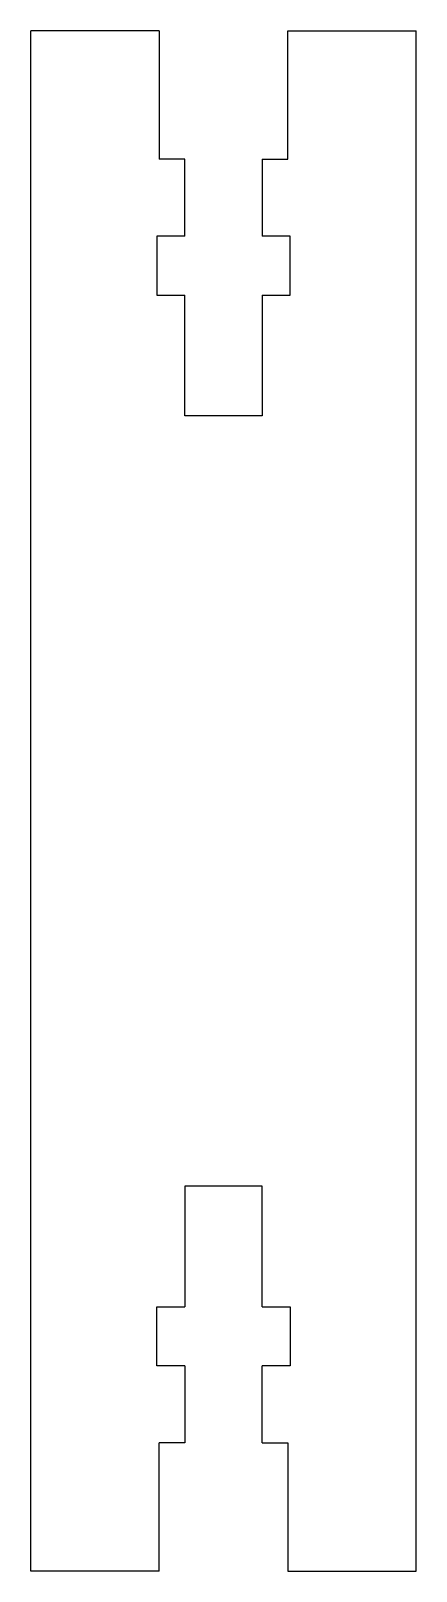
# Model space of a CAD drawing. Header units: millimetres. Extents: x -7.5 to 7.5, y -5 to 55.
import ezdxf

# ---------------------------------------------------------------- set-up
doc = ezdxf.new("R2010")
doc.units = ezdxf.units.MM

msp = doc.modelspace()

# ---------------------------------------------------------------- linework, layer by layer
at = {"color": 7, "linetype": 'Continuous', "lineweight": 25}
for p, q in [((-7.5, -5), (-7.5, 55)), ((-2.5, 55), (-7.5, 55)), ((-2.5, 55), (-2.5, 50)), ((2.5, 55), (7.5, 55)), ((2.5, 50), (2.5, 55)), ((7.5, -5), (7.5, 55)), ((-1.5, 50), (-2.5, 50)), ((-1.5, 47), (-1.5, 50)), ((1.5, 50), (2.5, 50)), ((1.5, 50), (1.5, 47)), ((-2.6, 47), (-2.6, 44.7)), ((-1.5, 47), (-2.6, 47)), ((2.6, 47), (1.5, 47)), ((2.6, 44.7), (2.6, 47)), ((-2.6, 44.7), (-1.5, 44.7)), ((-1.5, 40), (-1.5, 44.7)), ((1.5, 44.7), (2.6, 44.7)), ((1.5, 44.7), (1.5, 40)), ((1.5, 40), (-1.5, 40)), ((-1.5, 10), (-1.5, 5.3)), ((1.5, 10), (-1.5, 10)), ((1.5, 5.3), (1.5, 10)), ((-2.6, 3), (-2.6, 5.3)), ((-2.6, 5.3), (-1.5, 5.3)), ((1.5, 5.3), (2.6, 5.3)), ((2.6, 5.3), (2.6, 3)), ((-1.5, 3), (-2.6, 3)), ((-1.5, 3), (-1.5, 0)), ((2.6, 3), (1.5, 3)), ((1.5, 0), (1.5, 3)), ((-2.5, -5), (-2.5, 0)), ((-1.5, 0), (-2.5, 0)), ((1.5, 0), (2.5, 0)), ((2.5, 0), (2.5, -5)), ((-2.5, -5), (-7.5, -5)), ((2.5, -5), (7.5, -5))]:
    msp.add_line(p, q, dxfattribs=at)

doc.saveas('drawing.dxf')
